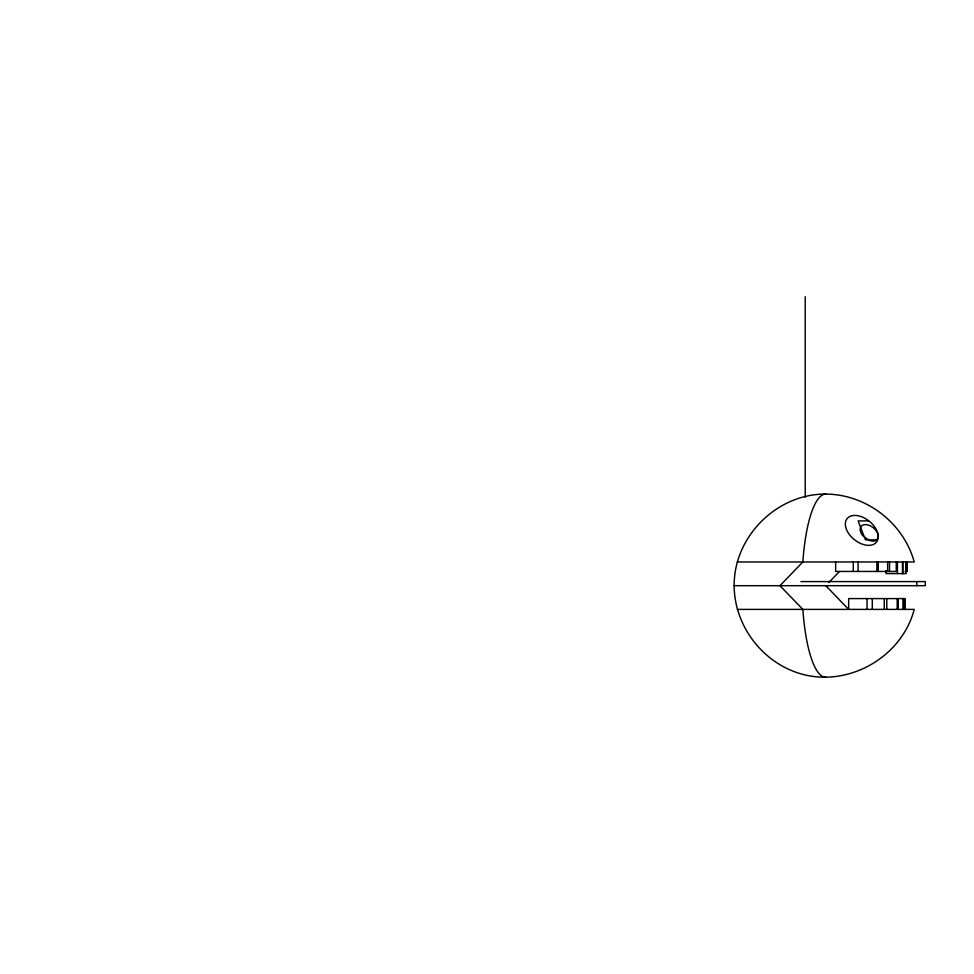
<?xml version="1.0" encoding="UTF-8"?>
<svg xmlns="http://www.w3.org/2000/svg" width="974" height="974" viewBox="0 0 974 974"><rect width="100%" height="100%" fill="white"/><g stroke="black" fill="none" stroke-linecap="round" stroke-linejoin="round"><path stroke-width="1.46" d="M737.269 609.395L914.233 609.395C901.839 656.829 849.316 687.157 802.04 674.166C762.983 663.464 734.372 626.185 734.153 585.691C733.836 536.662 776.728 493.769 825.757 494.074C866.251 494.305 903.531 522.916 914.233 561.974L737.269 561.974M828.874 582.452L839.284 571.677M868.784 520.907L858.143 520.907L865.423 539.876L877.562 539.876M905.102 571.446L906.964 571.446L906.964 561.974M800.957 581.588L925.3 581.588L925.3 585.691L734.153 585.691M825.757 585.691L848.658 609.395L848.658 598.584L904.931 598.584L904.931 609.395M916.765 581.588L916.765 585.691M906.721 561.974L906.721 571.446M906.185 571.446L906.185 561.974L906.088 573.649L885.963 573.564L885.963 570.667M904.566 598.584L904.566 609.395M903.629 598.584L903.629 609.395M902.922 561.974L902.922 573.649M903.044 598.584L903.044 609.395M902.472 561.974L902.472 573.564M898.247 598.584L898.247 609.395M897.431 561.974L897.431 573.564M897.2 598.584L897.2 609.395M896.263 561.974L896.263 571.446L835.643 571.446L835.643 561.974M889.53 561.974L889.53 571.446M887.643 561.974L887.643 571.446M886.79 598.584L886.79 609.395M884.258 598.584L884.258 609.395M878.256 561.974L878.256 571.446M876.904 561.974L876.904 571.446M872.302 598.584L872.302 609.395M867.043 598.584L867.043 609.395M858.082 561.974L858.082 571.446M853.273 561.974L853.273 571.446M805.218 296.705L805.218 497.203M825.757 677.295A91.605 23.705 -90 0 1 802.856 609.395L779.955 585.691L802.856 561.974A91.605 23.705 -90 0 1 825.757 494.074M878.292 536.333L877.988 538.147L875.638 540.607A10.373 6.55 38.7 0 1 869.222 540.339L862.806 535.688A10.373 6.55 38.7 0 1 860.456 527.555L861.357 526.094A10.373 6.55 38.7 0 1 870.403 525.875A10.373 6.55 38.7 0 1 877.988 534.276L878.292 536.333M878.171 537.879L877.233 540.984A18.81 11.871 38.7 0 1 856.134 540.984A18.81 11.871 38.7 0 1 846.321 519.812A18.81 11.871 38.7 0 1 867.432 519.812L871.231 522.916A18.81 11.871 38.7 0 1 877.988 534.276L878.171 537.879"/></g></svg>
